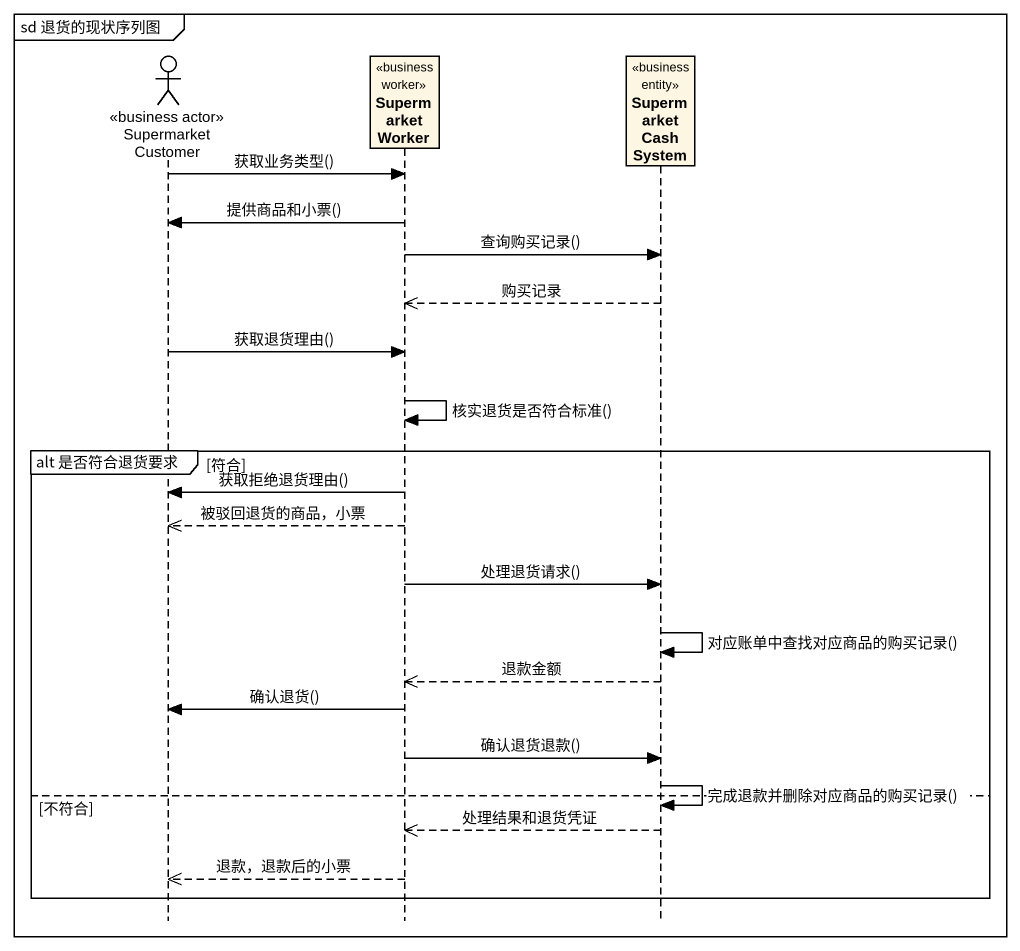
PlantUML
@startuml
mainframe sd 退货的现状序列图
hide footbox
actor SupermarketCustomer <<business actor>>
participant SupermarketWorker <<business worker>>
participant SupermarketCashSystem <<business entity>>

SupermarketCustomer -> SupermarketWorker : 获取业务类型()
SupermarketWorker -> SupermarketCustomer : 提供商品和小票()
SupermarketWorker -> SupermarketCashSystem : 查询购买记录()
SupermarketCashSystem -->> SupermarketWorker : 购买记录
SupermarketCustomer -> SupermarketWorker : 获取退货理由()
SupermarketWorker -> SupermarketWorker : 核实退货是否符合标准()
group alt 是否符合退货要求 [符合]
  SupermarketWorker -> SupermarketCustomer : 获取拒绝退货理由()
  SupermarketWorker -->> SupermarketCustomer : 被驳回退货的商品，小票
  SupermarketWorker -> SupermarketCashSystem : 处理退货请求()
  SupermarketCashSystem -> SupermarketCashSystem : 对应账单中查找对应商品的购买记录()
  SupermarketCashSystem -->> SupermarketWorker : 退款金额
  SupermarketWorker -> SupermarketCustomer : 确认退货()
  SupermarketWorker -> SupermarketCashSystem : 确认退货退款()
  SupermarketCashSystem -> SupermarketCashSystem : 完成退款并删除对应商品的购买记录()
else 不符合
  SupermarketCashSystem -->> SupermarketWorker : 处理结果和退货凭证
  SupermarketWorker -->> SupermarketCustomer : 退款，退款后的小票
end
@enduml
